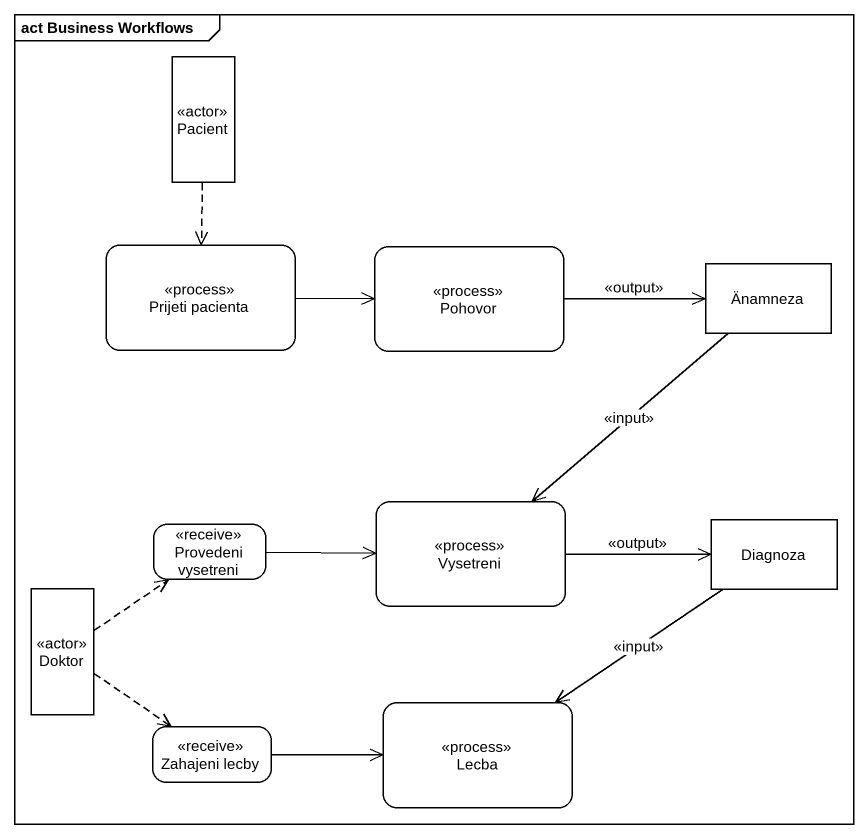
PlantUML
@startuml
mainframe act Business Workflows
hide empty description
state Pacient <<actor>>
state "Prijeti pacienta" as Prijeti_pacienta <<process>>
state Pohovor <<process>>
state Änamneza <<object>>
state "Provedeni vysetreni" as Provedeni_vysetreni <<receive>>
state Vysetreni <<process>>
state Diagnoza <<object>>
state Doktor <<actor>>
state Lecba <<process>>
state "Zahajeni lecby" as Zahajeni_lecby <<receive>>
Pacient -[dashed]-> Prijeti_pacienta
Prijeti_pacienta -right-> Pohovor
Pohovor -right-> Änamneza : <<output>>
Änamneza --> Vysetreni : <<input>>
Provedeni_vysetreni -right-> Vysetreni
Vysetreni -right-> Diagnoza : <<output>>
Diagnoza --> Lecba : <<input>>
Doktor -up[dashed]-> Provedeni_vysetreni
Doktor -[dashed]-> Zahajeni_lecby
Zahajeni_lecby -right-> Lecba
@enduml
